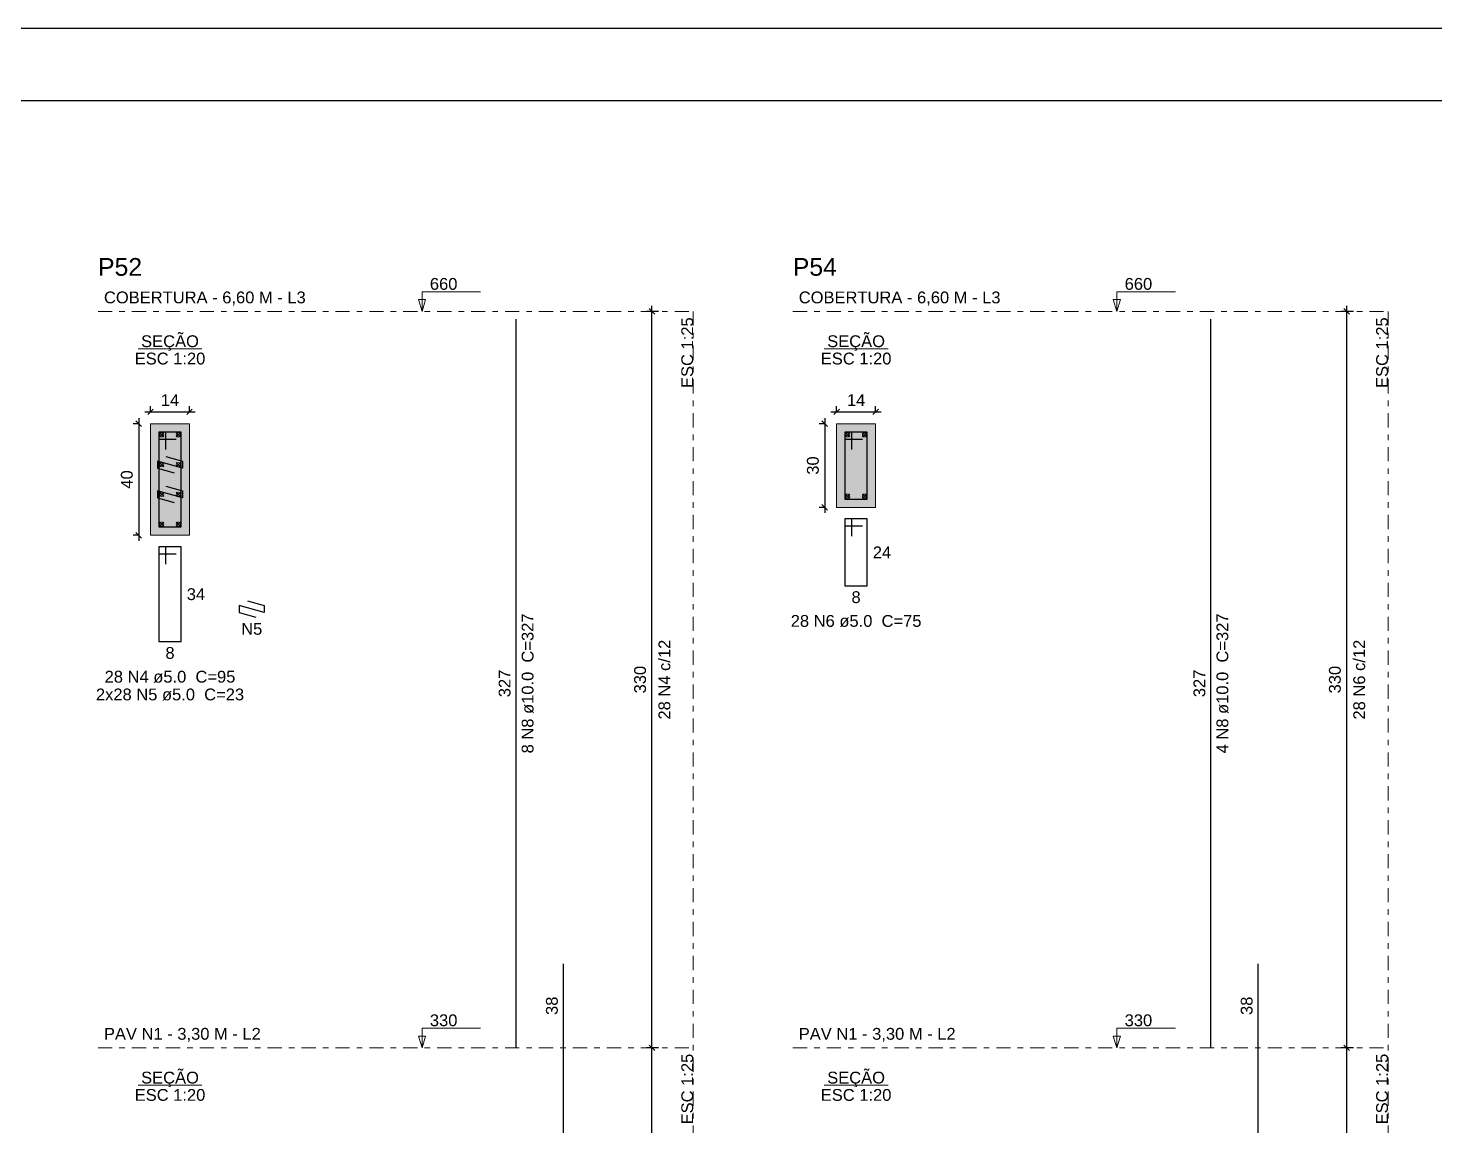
# Model space of a CAD drawing. Header units: millimetres. Extents: x -34 to 951, y -76 to 463.
# Drawn here: x 411.38 to 436.6, y -11.9 to 7.78 of the extents above; entities that cross this region are included whole.
import ezdxf

# ---------------------------------------------------------------- set-up
doc = ezdxf.new("R2010")
doc.units = ezdxf.units.MM
doc.header["$MEASUREMENT"] = 0
doc.linetypes.add('DASHDOT', pattern=[2.54, 1.27, -0.635, 0, -0.635])
doc.linetypes.add('NULL', pattern=[0])
for name, color, linetype, lineweight in [('Descrição da armadura', 7, 'Continuous', 0), ('DT-Barras na forma', 7, 'Continuous', 30), ('DT-Barras no corte', 5, 'Continuous', 5), ('DT-Barras rebatidas', 7, 'Continuous', 30), ('DT-Cotas', 7, 'Continuous', 5), ('DT-Forma', 5, 'Continuous', 5), ('DT-Hachura seção pilares', 252, 'Continuous', 5), ('DT-Pontilhado', 7, 'DASHDOT', 5), ('DT-Textos', 7, 'Continuous', 5), ('DT-Título', 7, 'Continuous', 20), ('Textos armaduras', 7, 'Continuous', 0)]:
    doc.layers.add(name, color=color, linetype=linetype, lineweight=lineweight)
doc.styles.add('Arial', font='arial.ttf')
doc.dimstyles.new('UM_20.000000', dxfattribs={"dimtxt": 0.18, "dimasz": 0.1, "dimexe": 0.1, "dimexo": 0.2, "dimgap": 0, "dimtad": 1, "dimtih": 1, "dimtoh": 1, "dimdec": 1, "dimlfac": 20, "dimzin": 0, "dimdsep": 46, "dimtxsty": 'Standard', "dimcen": 0.09, "dimdle": 0.1, "dimadec": 1, "dimazin": 2, "dimtfac": 1, "dimtdec": 4, "dimtofl": 0, "dimtmove": 0, "dimatfit": 3, "dimfxl": 1, "dimtolj": 1, "dimarcsym": 0})
doc.dimstyles.new('UM_25.000000', dxfattribs={"dimtxt": 0.18, "dimasz": 0.1, "dimexe": 0.1, "dimexo": 0.2, "dimgap": 0, "dimtad": 1, "dimtih": 1, "dimtoh": 1, "dimdec": 1, "dimlfac": 25, "dimzin": 0, "dimdsep": 46, "dimtxsty": 'Standard', "dimcen": 0.09, "dimdle": 0.1, "dimadec": 1, "dimazin": 2, "dimtfac": 1, "dimtdec": 4, "dimtofl": 0, "dimtmove": 0, "dimatfit": 3, "dimfxl": 1, "dimtolj": 1, "dimarcsym": 0})

# ---------------------------------------------------------------- blocks, each defined once
blk = doc.blocks.new('_Oblique')
at = {"color": 0, "linetype": 'ByBlock', "lineweight": -2}
blk.add_line((-0.5, -0.5), (0.5, 0.5), dxfattribs=at)
blk = doc.blocks.new('*D621')
at = {"layer": 'Defpoints', "color": 0, "transparency": 16777216}
for p in [(413.574, 0.687), (413.363, -1.313), (413.574, -1.313)]:
    blk.add_point(p, dxfattribs=at)
at = {"layer": 'DT-Cotas', "color": 0, "lineweight": -2, "transparency": 16777216}
for p, q in [((413.363, 0.787), (413.363, -1.413)), ((413.374, 0.687), (413.263, 0.687)), ((413.374, -1.313), (413.263, -1.313))]:
    blk.add_line(p, q, dxfattribs=at)
at = {"layer": 'DT-Cotas', "color": 0, "lineweight": -2, "transparency": 16777216, "xscale": 0.1, "yscale": 0.1, "zscale": 0.1}
for p, rotation in [((413.363, 0.687), 90), ((413.363, -1.313), 270)]:
    blk.add_blockref('_Oblique', p, dxfattribs=dict(at, rotation=rotation))
at = {"layer": 'DT-Cotas', "color": 7, "transparency": 16777216, "insert": (413.151, -0.313), "char_height": 0.2118, "attachment_point": 5, "rotation": 90, "style": 'Arial'}
blk.add_mtext('\\A1;40', dxfattribs=at)
blk = doc.blocks.new('*D622')
at = {"layer": 'Defpoints', "color": 0, "transparency": 16777216}
for p in [(414.274, 0.899), (413.574, 0.687), (414.274, 0.687)]:
    blk.add_point(p, dxfattribs=at)
at = {"layer": 'DT-Cotas', "color": 0, "lineweight": -2, "transparency": 16777216}
for p, q in [((413.474, 0.899), (414.374, 0.899)), ((413.574, 0.887), (413.574, 0.999)), ((414.274, 0.887), (414.274, 0.999))]:
    blk.add_line(p, q, dxfattribs=at)
at = {"layer": 'DT-Cotas', "color": 0, "lineweight": -2, "transparency": 16777216, "xscale": 0.1, "yscale": 0.1, "zscale": 0.1, "rotation": 180}
blk.add_blockref('_Oblique', (413.574, 0.899), dxfattribs=at)
at = {"layer": 'DT-Cotas', "color": 0, "lineweight": -2, "transparency": 16777216, "xscale": 0.1, "yscale": 0.1, "zscale": 0.1}
blk.add_blockref('_Oblique', (414.274, 0.899), dxfattribs=at)
at = {"layer": 'DT-Cotas', "color": 7, "transparency": 16777216, "insert": (413.924, 1.11), "char_height": 0.2118, "attachment_point": 5, "rotation": 0.0057, "style": 'Arial'}
blk.add_mtext('\\A1;14', dxfattribs=at)
blk = doc.blocks.new('*D623')
at = {"layer": 'Defpoints', "color": 0, "transparency": 16777216}
for p in [(422.563, 2.699), (422.881, 2.699), (422.881, -10.501)]:
    blk.add_point(p, dxfattribs=at)
at = {"layer": 'DT-Cotas', "color": 0, "lineweight": -2, "transparency": 16777216}
for p, q in [((422.563, -10.601), (422.563, 2.799)), ((422.681, 2.699), (422.463, 2.699)), ((422.681, -10.501), (422.463, -10.501))]:
    blk.add_line(p, q, dxfattribs=at)
at = {"layer": 'DT-Cotas', "color": 0, "lineweight": -2, "transparency": 16777216, "xscale": 0.1, "yscale": 0.1, "zscale": 0.1}
for p, rotation in [((422.563, 2.699), 90), ((422.563, -10.501), 270)]:
    blk.add_blockref('_Oblique', p, dxfattribs=dict(at, rotation=rotation))
at = {"layer": 'DT-Cotas', "color": 7, "transparency": 16777216, "insert": (422.351, -3.901), "char_height": 0.2118, "attachment_point": 5, "rotation": 90, "style": 'Arial'}
blk.add_mtext('\\A1;330', dxfattribs=at)
blk = doc.blocks.new('*D624')
at = {"layer": 'Defpoints', "color": 0, "transparency": 16777216}
for p in [(422.563, 2.699), (422.881, 2.699), (422.881, -10.501)]:
    blk.add_point(p, dxfattribs=at)
at = {"layer": 'DT-Cotas', "color": 0, "lineweight": -2, "transparency": 16777216}
for p, q in [((422.563, -10.601), (422.563, 2.799)), ((422.681, 2.699), (422.463, 2.699)), ((422.681, -10.501), (422.463, -10.501))]:
    blk.add_line(p, q, dxfattribs=at)
at = {"layer": 'DT-Cotas', "color": 0, "lineweight": -2, "transparency": 16777216, "xscale": 0.1, "yscale": 0.1, "zscale": 0.1}
for p, rotation in [((422.563, 2.699), 90), ((422.563, -10.501), 270)]:
    blk.add_blockref('_Oblique', p, dxfattribs=dict(at, rotation=rotation))
blk = doc.blocks.new('*D627')
at = {"layer": 'Defpoints', "color": 0, "transparency": 16777216}
for p in [(422.563, -10.501), (422.881, -10.501), (422.881, -23.701)]:
    blk.add_point(p, dxfattribs=at)
at = {"layer": 'DT-Cotas', "color": 0, "lineweight": -2, "transparency": 16777216}
for p, q in [((422.681, -10.501), (422.463, -10.501)), ((422.563, -23.801), (422.563, -10.401)), ((422.681, -23.701), (422.463, -23.701))]:
    blk.add_line(p, q, dxfattribs=at)
at = {"layer": 'DT-Cotas', "color": 0, "lineweight": -2, "transparency": 16777216, "xscale": 0.1, "yscale": 0.1, "zscale": 0.1}
for p, rotation in [((422.563, -10.501), 90), ((422.563, -23.701), 270)]:
    blk.add_blockref('_Oblique', p, dxfattribs=dict(at, rotation=rotation))
at = {"layer": 'DT-Cotas', "color": 7, "transparency": 16777216, "insert": (422.351, -17.101), "char_height": 0.2118, "attachment_point": 5, "rotation": 90, "style": 'Arial'}
blk.add_mtext('\\A1;330', dxfattribs=at)
blk = doc.blocks.new('*D628')
at = {"layer": 'Defpoints', "color": 0, "transparency": 16777216}
for p in [(422.563, -10.501), (422.881, -10.501), (422.881, -23.701)]:
    blk.add_point(p, dxfattribs=at)
at = {"layer": 'DT-Cotas', "color": 0, "lineweight": -2, "transparency": 16777216}
for p, q in [((422.681, -10.501), (422.463, -10.501)), ((422.563, -23.801), (422.563, -10.401)), ((422.681, -23.701), (422.463, -23.701))]:
    blk.add_line(p, q, dxfattribs=at)
at = {"layer": 'DT-Cotas', "color": 0, "lineweight": -2, "transparency": 16777216, "xscale": 0.1, "yscale": 0.1, "zscale": 0.1}
for p, rotation in [((422.563, -10.501), 90), ((422.563, -23.701), 270)]:
    blk.add_blockref('_Oblique', p, dxfattribs=dict(at, rotation=rotation))
blk = doc.blocks.new('*D633')
at = {"layer": 'Defpoints', "color": 0, "transparency": 16777216}
for p in [(425.872, 0.687), (425.66, -0.813), (425.872, -0.813)]:
    blk.add_point(p, dxfattribs=at)
at = {"layer": 'DT-Cotas', "color": 0, "lineweight": -2, "transparency": 16777216}
for p, q in [((425.66, 0.787), (425.66, -0.913)), ((425.672, 0.687), (425.56, 0.687)), ((425.672, -0.813), (425.56, -0.813))]:
    blk.add_line(p, q, dxfattribs=at)
at = {"layer": 'DT-Cotas', "color": 0, "lineweight": -2, "transparency": 16777216, "xscale": 0.1, "yscale": 0.1, "zscale": 0.1}
for p, rotation in [((425.66, 0.687), 90), ((425.66, -0.813), 270)]:
    blk.add_blockref('_Oblique', p, dxfattribs=dict(at, rotation=rotation))
at = {"layer": 'DT-Cotas', "color": 7, "transparency": 16777216, "insert": (425.448, -0.063), "char_height": 0.2118, "attachment_point": 5, "rotation": 90, "style": 'Arial'}
blk.add_mtext('\\A1;30', dxfattribs=at)
blk = doc.blocks.new('*D634')
at = {"layer": 'Defpoints', "color": 0, "transparency": 16777216}
for p in [(426.572, 0.899), (425.872, 0.687), (426.572, 0.687)]:
    blk.add_point(p, dxfattribs=at)
at = {"layer": 'DT-Cotas', "color": 0, "lineweight": -2, "transparency": 16777216}
for p, q in [((425.772, 0.899), (426.672, 0.899)), ((425.872, 0.887), (425.872, 0.999)), ((426.572, 0.887), (426.572, 0.999))]:
    blk.add_line(p, q, dxfattribs=at)
at = {"layer": 'DT-Cotas', "color": 0, "lineweight": -2, "transparency": 16777216, "xscale": 0.1, "yscale": 0.1, "zscale": 0.1, "rotation": 180}
blk.add_blockref('_Oblique', (425.872, 0.899), dxfattribs=at)
at = {"layer": 'DT-Cotas', "color": 0, "lineweight": -2, "transparency": 16777216, "xscale": 0.1, "yscale": 0.1, "zscale": 0.1}
blk.add_blockref('_Oblique', (426.572, 0.899), dxfattribs=at)
at = {"layer": 'DT-Cotas', "color": 7, "transparency": 16777216, "insert": (426.222, 1.11), "char_height": 0.2118, "attachment_point": 5, "rotation": 0.0057, "style": 'Arial'}
blk.add_mtext('\\A1;14', dxfattribs=at)
blk = doc.blocks.new('*D635')
at = {"layer": 'Defpoints', "color": 0, "transparency": 16777216}
for p in [(435.017, 2.699), (435.335, 2.699), (435.335, -10.501)]:
    blk.add_point(p, dxfattribs=at)
at = {"layer": 'DT-Cotas', "color": 0, "lineweight": -2, "transparency": 16777216}
for p, q in [((435.017, -10.601), (435.017, 2.799)), ((435.135, 2.699), (434.917, 2.699)), ((435.135, -10.501), (434.917, -10.501))]:
    blk.add_line(p, q, dxfattribs=at)
at = {"layer": 'DT-Cotas', "color": 0, "lineweight": -2, "transparency": 16777216, "xscale": 0.1, "yscale": 0.1, "zscale": 0.1}
for p, rotation in [((435.017, 2.699), 90), ((435.017, -10.501), 270)]:
    blk.add_blockref('_Oblique', p, dxfattribs=dict(at, rotation=rotation))
at = {"layer": 'DT-Cotas', "color": 7, "transparency": 16777216, "insert": (434.805, -3.901), "char_height": 0.2118, "attachment_point": 5, "rotation": 90, "style": 'Arial'}
blk.add_mtext('\\A1;330', dxfattribs=at)
blk = doc.blocks.new('*D638')
at = {"layer": 'Defpoints', "color": 0, "transparency": 16777216}
for p in [(435.017, -10.501), (435.335, -10.501), (435.335, -23.701)]:
    blk.add_point(p, dxfattribs=at)
at = {"layer": 'DT-Cotas', "color": 0, "lineweight": -2, "transparency": 16777216}
for p, q in [((435.135, -10.501), (434.917, -10.501)), ((435.017, -23.801), (435.017, -10.401)), ((435.135, -23.701), (434.917, -23.701))]:
    blk.add_line(p, q, dxfattribs=at)
at = {"layer": 'DT-Cotas', "color": 0, "lineweight": -2, "transparency": 16777216, "xscale": 0.1, "yscale": 0.1, "zscale": 0.1}
for p, rotation in [((435.017, -10.501), 90), ((435.017, -23.701), 270)]:
    blk.add_blockref('_Oblique', p, dxfattribs=dict(at, rotation=rotation))
at = {"layer": 'DT-Cotas', "color": 7, "transparency": 16777216, "insert": (434.805, -17.101), "char_height": 0.2118, "attachment_point": 5, "rotation": 90, "style": 'Arial'}
blk.add_mtext('\\A1;330', dxfattribs=at)

msp = doc.modelspace()

# ---------------------------------------------------------------- hatches: boundary and pattern name
at = {"layer": 'DT-Hachura seção pilares', "linetype": 'Continuous'}
for points in [[(413.5744, -1.3131), (413.5744, -1.3131), (414.2744, -1.3131), (414.2744, 0.6869), (413.5744, 0.6869), (413.5744, -1.3131)], [(425.8718, -0.8131), (425.8718, -0.8131), (426.5718, -0.8131), (426.5718, 0.6869), (425.8718, 0.6869), (425.8718, -0.8131)]]:
    msp.add_hatch(color=252, dxfattribs=at).paths.add_polyline_path(points)

# ---------------------------------------------------------------- linework, layer by layer
at = {"color": 7}
for p, q in [((383.534, 7.7775), (502.434, 7.7775)), ((385.834, 6.4775), (500.134, 6.4775))]:
    msp.add_line(p, q, dxfattribs=at)
at = {"layer": 'DT-Barras na forma'}
for points in [[(413.8494, 0.2244), (413.8494, 0.5369), (413.7244, 0.5369), (413.7244, -1.1631), (414.1244, -1.1631), (414.1244, 0.5369), (413.7244, 0.5369), (413.7244, 0.4119), (414.0369, 0.4119)], [(426.1468, 0.2244), (426.1468, 0.5369), (426.0218, 0.5369), (426.0218, -0.6631), (426.4218, -0.6631), (426.4218, 0.5369), (426.0218, 0.5369), (426.0218, 0.4119), (426.3343, 0.4119)], [(413.8483, 0.0997), (414.1494, 0.016), (414.1494, -0.109), (413.6994, 0.016), (413.6994, -0.109), (414.0005, -0.1926)], [(413.8483, -0.4336), (414.1494, -0.5173), (414.1494, -0.6423), (413.6994, -0.5173), (413.6994, -0.6423), (414.0005, -0.7259)]]:
    msp.add_lwpolyline(points, dxfattribs=at)
at = {"layer": 'DT-Barras no corte'}
for p, q in [((413.7369, 0.4494), (413.8119, 0.5244)), ((413.7369, 0.5244), (413.8119, 0.4494)), ((414.0369, 0.4494), (414.1119, 0.5244)), ((414.0369, 0.5244), (414.1119, 0.4494)), ((426.0343, 0.4494), (426.1093, 0.5244)), ((426.0343, 0.5244), (426.1093, 0.4494)), ((426.3343, 0.4494), (426.4093, 0.5244)), ((426.3343, 0.5244), (426.4093, 0.4494)), ((413.7369, -0.084), (413.8119, -0.009)), ((413.7369, -0.009), (413.8119, -0.084)), ((414.0369, -0.084), (414.1119, -0.009)), ((414.0369, -0.009), (414.1119, -0.084)), ((413.7369, -0.6173), (413.8119, -0.5423)), ((413.7369, -0.5423), (413.8119, -0.6173)), ((414.0369, -0.6173), (414.1119, -0.5423)), ((414.0369, -0.5423), (414.1119, -0.6173)), ((426.0343, -0.6506), (426.1093, -0.5756)), ((426.0343, -0.5756), (426.1093, -0.6506)), ((426.3343, -0.6506), (426.4093, -0.5756)), ((426.3343, -0.5756), (426.4093, -0.6506)), ((413.7369, -1.1506), (413.8119, -1.0756)), ((413.7369, -1.0756), (413.8119, -1.1506)), ((414.0369, -1.1506), (414.1119, -1.0756)), ((414.0369, -1.0756), (414.1119, -1.1506))]:
    msp.add_line(p, q, dxfattribs=at)
for centre in [(413.7744, 0.4869), (414.0744, 0.4869), (426.0718, 0.4869), (426.3718, 0.4869), (413.7744, -0.0465), (414.0744, -0.0465), (413.7744, -0.5798), (414.0744, -0.5798), (426.0718, -0.6131), (426.3718, -0.6131), (413.7744, -1.1131), (414.0744, -1.1131)]:
    msp.add_circle(centre, 0.0375, dxfattribs=at)
at = {"layer": 'DT-Barras rebatidas'}
for points in [[(420.1274, -10.501), (420.1275, 2.563)], [(432.5815, -10.501), (432.5815, 2.563)], [(426.1468, -1.3315), (426.1468, -1.019), (426.0218, -1.019), (426.0218, -2.219), (426.4218, -2.219), (426.4218, -1.019), (426.0218, -1.019), (426.0218, -1.144), (426.3343, -1.144)], [(413.8494, -1.8315), (413.8494, -1.519), (413.7244, -1.519), (413.7244, -3.219), (414.1244, -3.219), (414.1244, -1.519), (413.7244, -1.519), (413.7244, -1.644), (414.0369, -1.644)], [(415.3129, -2.4895), (415.614, -2.5732), (415.614, -2.6982), (415.164, -2.5732), (415.164, -2.6982), (415.4651, -2.7818)], [(420.9746, -23.701), (420.9747, -10.501), (420.9747, -8.9943)], [(433.4287, -23.701), (433.4287, -10.501), (433.4287, -8.9943)]]:
    msp.add_lwpolyline(points, dxfattribs=at)
at = {"layer": 'DT-Forma'}
for points in [[(413.5744, -1.3131), (414.2744, -1.3131), (414.2744, 0.6869), (413.5744, 0.6869), (413.5744, -1.3131)], [(425.8718, -0.8131), (426.5718, -0.8131), (426.5718, 0.6869), (425.8718, 0.6869), (425.8718, -0.8131)]]:
    msp.add_lwpolyline(points, close=True, dxfattribs=at)
at = {"layer": 'DT-Pontilhado', "ltscale": 0.2}
for p, q in [((412.6341, 2.699), (423.3044, 2.699)), ((423.3044, 2.699), (423.3044, -26.701)), ((425.0881, 2.699), (435.7585, 2.699)), ((435.7585, 2.699), (435.7585, -25.701)), ((412.6341, -10.501), (423.3044, -10.501)), ((425.0881, -10.501), (435.7585, -10.501))]:
    msp.add_line(p, q, dxfattribs=at)
at = {"layer": 'DT-Textos'}
for p, q in [((413.3522, 2.0318), (414.4966, 2.0318)), ((425.6496, 2.0318), (426.794, 2.0318)), ((413.3522, -11.1682), (414.4966, -11.1682)), ((425.6496, -11.1682), (426.794, -11.1682))]:
    msp.add_line(p, q, dxfattribs=at)
for points in [[(418.442, 2.699), (418.5056, 2.9108), (418.3785, 2.9108), (418.442, 2.699), (418.442, 3.049), (419.492, 3.049)], [(430.8961, 2.699), (430.9597, 2.9108), (430.8326, 2.9108), (430.8961, 2.699), (430.8961, 3.049), (431.9461, 3.049)], [(418.442, -10.501), (418.5056, -10.2892), (418.3785, -10.2892), (418.442, -10.501), (418.442, -10.151), (419.492, -10.151)], [(430.8961, -10.501), (430.9597, -10.2892), (430.8326, -10.2892), (430.8961, -10.501), (430.8961, -10.151), (431.9461, -10.151)]]:
    msp.add_lwpolyline(points, dxfattribs=at)

# ---------------------------------------------------------------- texts
at = {"layer": 'Descrição da armadura', "linetype": 'NULL', "char_height": 0.2118, "attachment_point": 8, "rotation": 90.00021, "line_spacing_factor": 0.9, "style": 'Arial'}
for s, insert, width in [('8 N8 ø10.0  C=327', (420.4452, -3.9689), 5.015721), ('4 N8 ø10.0  C=327', (432.8992, -3.9689), 5.015721), ('28 N4 c/12', (422.8948, -3.901), 2.90156), ('28 N6 c/12', (435.3489, -3.901), 2.90156)]:
    msp.add_mtext(s, dxfattribs=dict(at, insert=insert, width=width))
at = {"layer": 'Descrição da armadura', "linetype": 'NULL', "char_height": 0.2118, "attachment_point": 8, "line_spacing_factor": 0.9, "style": 'Arial'}
for s, insert, width in [('28 N6 ø5.0  C=75', (426.2221, -2.96), 4.686721), ('N5', (415.3891, -3.099), 0.756475), ('28 N4 ø5.0  C=95', (413.9241, -3.96), 4.686721), ('2x28 N5 ø5.0  C=23', (413.9241, -4.278), 5.351789)]:
    msp.add_mtext(s, dxfattribs=dict(at, insert=insert, width=width))
at = {"layer": 'DT-Textos', "linetype": 'NULL', "char_height": 0.2118, "line_spacing_factor": 0.798, "style": 'Arial'}
for s, insert, width, attachment_point in [('660', (418.5821, 3.084), 0.987001, 7), ('660', (431.0361, 3.084), 0.987001, 7), ('COBERTURA - 6,60 M - L3', (412.7401, 2.805), 7.234455, 7), ('COBERTURA - 6,60 M - L3', (425.1941, 2.805), 7.234455, 7), ('SEÇÃO', (413.9241, 1.9941), 2.072476, 8), ('SEÇÃO', (426.2221, 1.9941), 2.072476, 8), ('ESC 1:20', (413.9241, 1.746), 2.532883, 8), ('ESC 1:20', (426.2221, 1.746), 2.532883, 8), ('330', (418.5821, -10.116), 0.987001, 7), ('330', (431.0361, -10.116), 0.987001, 7), ('PAV N1 - 3,30 M - L2', (412.7401, -10.395), 5.623355, 7), ('PAV N1 - 3,30 M - L2', (425.1941, -10.395), 5.623355, 7), ('SEÇÃO', (413.9241, -11.2059), 2.072476, 8), ('SEÇÃO', (426.2221, -11.2059), 2.072476, 8), ('ESC 1:20', (413.9241, -11.454), 2.532883, 8), ('ESC 1:20', (426.2221, -11.454), 2.532883, 8)]:
    msp.add_mtext(s, dxfattribs=dict(at, insert=insert, width=width, attachment_point=attachment_point))
at = {"layer": 'DT-Textos', "linetype": 'NULL', "char_height": 0.2118, "width": 2.532883, "attachment_point": 9, "rotation": 90.00021, "line_spacing_factor": 0.798, "style": 'Arial'}
for insert in [(423.3042, 2.5931), (435.7582, 2.5931), (423.3042, -10.6069), (435.7582, -10.6069)]:
    msp.add_mtext('ESC 1:25', dxfattribs=dict(at, insert=insert))
at = {"layer": 'DT-Título', "linetype": 'NULL', "char_height": 0.3177, "width": 1.579298, "attachment_point": 7, "line_spacing_factor": 0.798, "style": 'Arial'}
for s, insert in [('P52', (412.6341, 3.3339)), ('P54', (425.0881, 3.3339))]:
    msp.add_mtext(s, dxfattribs=dict(at, insert=insert))
at = {"layer": 'Textos armaduras', "linetype": 'NULL', "char_height": 0.2118, "line_spacing_factor": 0.9, "style": 'Arial'}
for s, insert, width, attachment_point in [('24', (426.5218, -1.5131), 1.058001, 1), ('34', (414.2244, -2.2631), 1.058001, 1), ('8', (426.2218, -2.3163), 0.729, 2), ('8', (413.9244, -3.3163), 0.729, 2)]:
    msp.add_mtext(s, dxfattribs=dict(at, insert=insert, width=width, attachment_point=attachment_point))
at = {"layer": 'Textos armaduras', "linetype": 'NULL', "char_height": 0.2118, "attachment_point": 8, "rotation": 90.00021, "line_spacing_factor": 0.9, "style": 'Arial'}
for s, insert, width in [('327', (420.0302, -3.969), 1.387001), ('327', (432.4842, -3.969), 1.387001), ('38', (420.8774, -9.7476), 1.058001), ('38', (433.3314, -9.7476), 1.058001)]:
    msp.add_mtext(s, dxfattribs=dict(at, insert=insert, width=width))

# ---------------------------------------------------------------- dimensions: what is measured, and where the dimension line sits
at = {"layer": 'DT-Cotas'}
for base, p1, p2, dimstyle, override, picture, middle in [((422.5631, 2.699), (422.8808, -10.501), (422.8808, 2.699), 'UM_25.000000', {"dimtxt": 0.2118, "dimasz": 0.1, "dimexe": 0.1, "dimexo": 0.2, "dimtad": 1, "dimtih": 0, "dimtoh": 0, "dimdec": 1, "dimlfac": 25, "dimzin": 8, "dimtxsty": 'Arial', "dimblk": 'Oblique', "dimblk1": 'Oblique', "dimblk2": 'Oblique', "dimsah": 1, "dimdle": 0.1, "dimse1": 0, "dimse2": 0, "dimclrt": 7, "dimadec": 1, "dimazin": 3, "dimtmove": 2, "dimldrblk": 'Oblique'}, '*D623', (422.3513, -3.901)), ((435.0172, 2.699), (435.3349, -10.501), (435.3349, 2.699), 'UM_25.000000', {"dimtxt": 0.2118, "dimasz": 0.1, "dimexe": 0.1, "dimexo": 0.2, "dimtad": 1, "dimtih": 0, "dimtoh": 0, "dimdec": 1, "dimlfac": 25, "dimzin": 8, "dimtxsty": 'Arial', "dimblk": 'Oblique', "dimblk1": 'Oblique', "dimblk2": 'Oblique', "dimsah": 1, "dimdle": 0.1, "dimse1": 0, "dimse2": 0, "dimclrt": 7, "dimadec": 1, "dimazin": 3, "dimtmove": 2, "dimldrblk": 'Oblique'}, '*D635', (434.8054, -3.901)), ((413.3626, -1.3131), (413.5744, 0.6869), (413.5744, -1.3131), 'UM_20.000000', {"dimtxt": 0.2118, "dimasz": 0.1, "dimexe": 0.1, "dimexo": 0.2, "dimtad": 1, "dimtih": 0, "dimtoh": 0, "dimdec": 1, "dimlfac": 20, "dimzin": 8, "dimtxsty": 'Arial', "dimblk": 'Oblique', "dimblk1": 'Oblique', "dimblk2": 'Oblique', "dimsah": 1, "dimdle": 0.1, "dimse1": 0, "dimse2": 0, "dimclrt": 7, "dimadec": 1, "dimazin": 3, "dimtmove": 2, "dimldrblk": 'Oblique'}, '*D621', (413.1508, -0.3131)), ((425.66, -0.8131), (425.8718, 0.6869), (425.8718, -0.8131), 'UM_20.000000', {"dimtxt": 0.2118, "dimasz": 0.1, "dimexe": 0.1, "dimexo": 0.2, "dimtad": 1, "dimtih": 0, "dimtoh": 0, "dimdec": 1, "dimlfac": 20, "dimzin": 8, "dimtxsty": 'Arial', "dimblk": 'Oblique', "dimblk1": 'Oblique', "dimblk2": 'Oblique', "dimsah": 1, "dimdle": 0.1, "dimse1": 0, "dimse2": 0, "dimclrt": 7, "dimadec": 1, "dimazin": 3, "dimtmove": 2, "dimldrblk": 'Oblique'}, '*D633', (425.4482, -0.0631)), ((422.5631, -10.501), (422.8808, -23.701), (422.8808, -10.501), 'UM_25.000000', {"dimtxt": 0.2118, "dimasz": 0.1, "dimexe": 0.1, "dimexo": 0.2, "dimtad": 1, "dimtih": 0, "dimtoh": 0, "dimdec": 1, "dimlfac": 25, "dimzin": 8, "dimtxsty": 'Arial', "dimblk": 'Oblique', "dimblk1": 'Oblique', "dimblk2": 'Oblique', "dimsah": 1, "dimdle": 0.1, "dimse1": 0, "dimse2": 0, "dimclrt": 7, "dimadec": 1, "dimazin": 3, "dimtmove": 2, "dimldrblk": 'Oblique'}, '*D627', (422.3513, -17.101)), ((435.0172, -10.501), (435.3349, -23.701), (435.3349, -10.501), 'UM_25.000000', {"dimtxt": 0.2118, "dimasz": 0.1, "dimexe": 0.1, "dimexo": 0.2, "dimtad": 1, "dimtih": 0, "dimtoh": 0, "dimdec": 1, "dimlfac": 25, "dimzin": 8, "dimtxsty": 'Arial', "dimblk": 'Oblique', "dimblk1": 'Oblique', "dimblk2": 'Oblique', "dimsah": 1, "dimdle": 0.1, "dimse1": 0, "dimse2": 0, "dimclrt": 7, "dimadec": 1, "dimazin": 3, "dimtmove": 2, "dimldrblk": 'Oblique'}, '*D638', (434.8054, -17.101))]:
    dim = msp.add_linear_dim(base=base, p1=p1, p2=p2, angle=90, dimstyle=dimstyle, override=override, dxfattribs=at)
    dim.commit()
    dim.dimension.update_dxf_attribs({"geometry": picture, "text_midpoint": middle, "dimtype": 160, "text_rotation": 90})
for base, p1, p2, picture, middle in [((422.5631, 2.699), (422.8808, -10.501), (422.8808, 2.699), '*D624', (422.4572, -3.901)), ((422.5631, -10.501), (422.8808, -23.701), (422.8808, -10.501), '*D628', (422.4572, -17.101))]:
    dim = msp.add_linear_dim(base=base, p1=p1, p2=p2, angle=90, text=' ', dimstyle='UM_25.000000', override={"dimtxt": 0.2118, "dimasz": 0.1, "dimexe": 0.1, "dimexo": 0.2, "dimtad": 1, "dimtih": 0, "dimtoh": 0, "dimdec": 1, "dimlfac": 25, "dimzin": 8, "dimtxsty": 'Arial', "dimblk": 'Oblique', "dimblk1": 'Oblique', "dimblk2": 'Oblique', "dimsah": 1, "dimdle": 0.1, "dimse1": 0, "dimse2": 0, "dimclrt": 256, "dimadec": 1, "dimazin": 3, "dimtmove": 2, "dimldrblk": 'Oblique'}, dxfattribs=at)
    dim.commit()
    dim.dimension.update_dxf_attribs({"geometry": picture, "text_midpoint": middle, "dimtype": 160, "text_rotation": 90})
for base, p1, p2, picture, middle in [((414.2744, 0.8987), (413.5744, 0.6869), (414.2744, 0.6869), '*D622', (413.9244, 1.1105)), ((426.5718, 0.8987), (425.8718, 0.6869), (426.5718, 0.6869), '*D634', (426.2218, 1.1105))]:
    dim = msp.add_linear_dim(base=base, p1=p1, p2=p2, dimstyle='UM_20.000000', override={"dimtxt": 0.2118, "dimasz": 0.1, "dimexe": 0.1, "dimexo": 0.2, "dimtad": 1, "dimtih": 0, "dimtoh": 0, "dimdec": 1, "dimlfac": 20, "dimzin": 8, "dimtxsty": 'Arial', "dimblk": 'Oblique', "dimblk1": 'Oblique', "dimblk2": 'Oblique', "dimsah": 1, "dimdle": 0.1, "dimse1": 0, "dimse2": 0, "dimclrt": 7, "dimadec": 1, "dimazin": 3, "dimtmove": 2, "dimldrblk": 'Oblique'}, dxfattribs=at)
    dim.commit()
    dim.dimension.update_dxf_attribs({"geometry": picture, "text_midpoint": middle, "dimtype": 160, "text_rotation": 0.00573})

doc.saveas('drawing.dxf')
